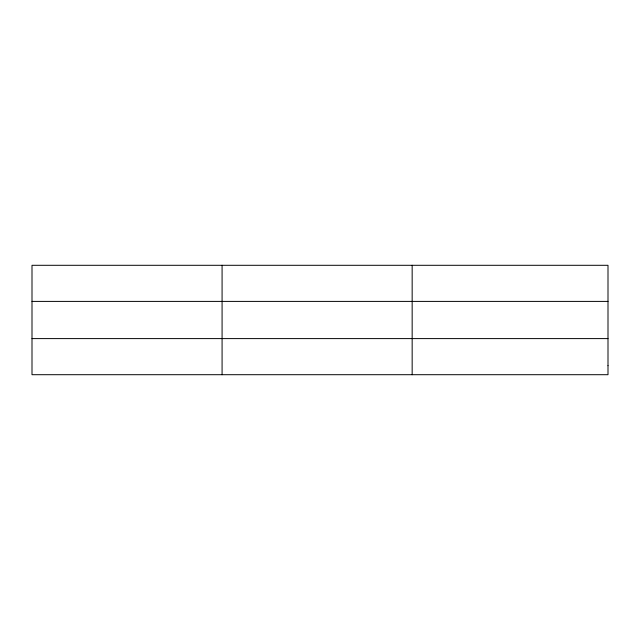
<?xml version="1.0" encoding="UTF-8"?>
<svg xmlns="http://www.w3.org/2000/svg" width="640" height="640" viewBox="0 0 640 640"><rect width="100%" height="100%" fill="white"/><g stroke="black" fill="none" stroke-linecap="round" stroke-linejoin="round"><path stroke-width="0.96" d="M222.08 265.296L222.08 374.704M412.16 265.296L412.16 374.704M32 301.4L608 301.4M32 338.6L608 338.6M608 365.68L608 374.704L32 374.704L32 265.296L608 265.296L608 365.68"/></g></svg>
